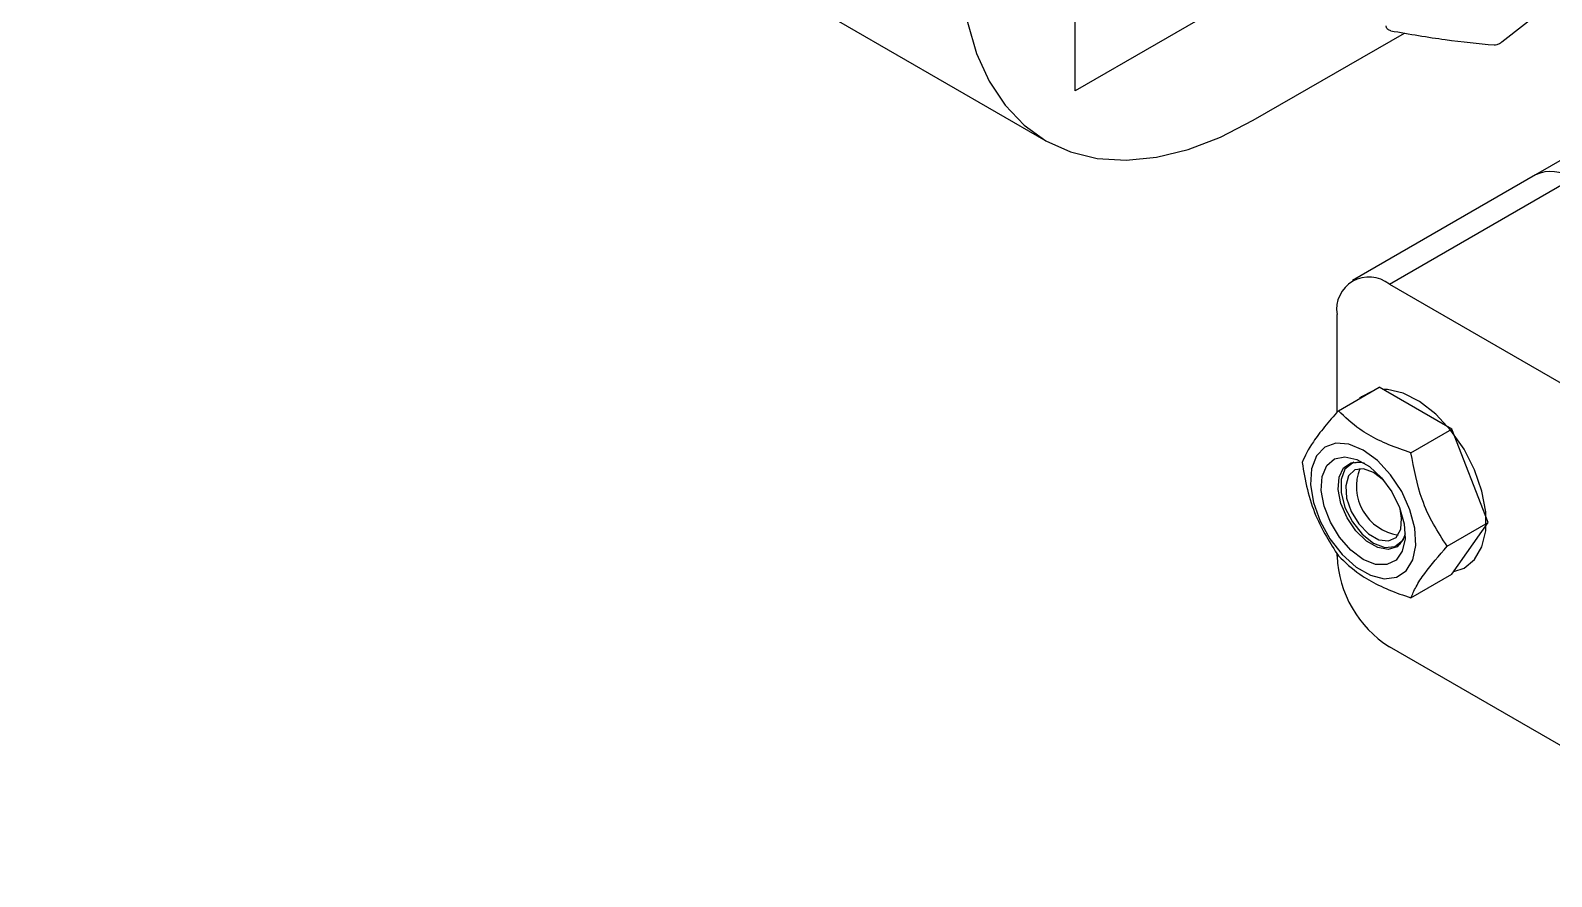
# Model space of a CAD drawing. Extents: x 75 to 2075, y 25 to 1460.
# Drawn here: x 1398.1 to 1544.9, y 649.6 to 731.2 of the extents above; entities that cross this region are included whole.
import ezdxf

# ---------------------------------------------------------------- set-up
doc = ezdxf.new("R2010")
doc.units = 0
doc.header["$LTSCALE"] = 5
doc.linetypes.add('SLD-KATı', pattern=[0])
doc.layers.get('0').update_dxf_attribs({"linetype": 'CONTINUOUS'})

msp = doc.modelspace()

# ---------------------------------------------------------------- linework, layer by layer
at = {"color": 7, "linetype": 'SLD-KATı'}
for p, q in [((1498.908, 725.414), (1498.908, 778.023)), ((1398.098, 777.14), (1496.082, 720.574)), ((1519.098, 737.069), (1498.908, 725.414)), ((1540.075, 730.123), (1544.727, 733.748)), ((1516.081, 722.555), (1530.675, 730.98)), ((1553.844, 723.373), (1543.319, 717.298)), ((1543.319, 717.298), (1525.642, 707.093)), ((1529.213, 706.739), (1546.89, 716.944)), ((1529.213, 706.739), (1567.599, 684.579)), ((1524.162, 694.372), (1524.162, 703.822)), ((1524.294, 694.526), (1528.239, 696.803)), ((1535.237, 692.763), (1528.239, 696.803)), ((1531.293, 690.485), (1535.237, 692.763)), ((1538.737, 683.744), (1535.237, 692.763)), ((1525.785, 689.569), (1525.436, 689.368)), ((1534.792, 681.466), (1538.737, 683.744)), ((1535.237, 678.765), (1538.737, 683.744)), ((1529.959, 681.534), (1530.307, 681.736)), ((1524.162, 680.493), (1524.162, 680.765)), ((1531.293, 676.488), (1535.237, 678.765)), ((1567.599, 649.585), (1529.213, 671.744))]:
    msp.add_line(p, q, dxfattribs=at)
at = {"color": 7, "linetype": 'SLD-KATı', "flags": 128}
for points in [[(1487.797, 738.888), (1487.974, 735.334), (1488.506, 732.03), (1489.384, 729.017), (1490.598, 726.334), (1492.132, 724.014), (1493.967, 722.086), (1496.081, 720.575), (1498.446, 719.5), (1501.033, 718.874), (1503.809, 718.705), (1506.739, 718.995), (1509.787, 719.74), (1512.914, 720.932), (1516.081, 722.555)], [(1527.588, 696.427), (1526.515, 695.86), (1526.329, 695.7)], [(1535.425, 679.032), (1536.417, 679.355), (1537.435, 680.168), (1538.146, 681.392), (1538.511, 682.96), (1538.511, 684.788), (1538.146, 686.778), (1537.435, 688.822), (1536.417, 690.81), (1535.147, 692.635), (1533.694, 694.198), (1532.135, 695.415), (1530.554, 696.221), (1529.038, 696.573), (1528.614, 696.586)], [(1526.687, 690.737), (1525.316, 691.311), (1524.047, 691.407), (1522.973, 691.018), (1522.175, 690.173), (1521.711, 688.935), (1521.617, 687.395), (1521.898, 685.667), (1522.535, 683.88), (1523.48, 682.167), (1524.663, 680.654), (1525.995, 679.453), (1527.379, 678.654), (1528.712, 678.316), (1529.895, 678.464), (1530.84, 679.086), (1531.477, 680.138), (1531.758, 681.54), (1531.664, 683.189), (1531.2, 684.963), (1530.402, 686.73), (1529.328, 688.358), (1528.059, 689.728), (1526.687, 690.737)], [(1526.687, 680.189), (1525.493, 681.087), (1524.405, 682.32), (1523.52, 683.78), (1522.916, 685.336), (1522.647, 686.851), (1522.737, 688.19), (1523.179, 689.233), (1523.932, 689.889), (1524.929, 690.098), (1526.084, 689.843), (1527.291, 689.146), (1528.445, 688.069), (1529.443, 686.707), (1530.196, 685.182), (1530.638, 683.629), (1530.728, 682.186), (1530.459, 680.981), (1529.855, 680.122), (1528.97, 679.685), (1527.882, 679.708), (1526.687, 680.189)], [(1530.737, 682.671), (1530.545, 682.112), (1529.955, 681.41), (1529.104, 681.137), (1528.085, 681.321), (1527.006, 681.944), (1525.986, 682.937), (1525.135, 684.193), (1524.546, 685.576), (1524.281, 686.935), (1524.37, 688.125), (1524.803, 689.015), (1525.533, 689.51), (1526.482, 689.555), (1526.81, 689.474)], [(1526.312, 689.58), (1525.642, 689.467), (1524.928, 688.897), (1524.548, 687.911), (1524.548, 686.628), (1524.928, 685.204), (1525.642, 683.809), (1526.604, 682.612), (1527.698, 681.758), (1528.791, 681.349), (1529.753, 681.435), (1530.467, 682.006), (1530.58, 682.187)], [(1528.636, 687.845), (1527.698, 688.581), (1526.719, 688.934), (1525.872, 688.818), (1525.272, 688.247), (1524.999, 687.298), (1525.091, 686.1), (1525.535, 684.814), (1526.271, 683.614), (1527.2, 682.663), (1528.196, 682.088), (1529.124, 681.967), (1529.86, 682.317), (1530.304, 683.09), (1530.396, 684.182), (1530.24, 685.067)]]:
    msp.add_lwpolyline(points, dxfattribs=at)
at = {"color": 7, "linetype": 'SLD-KATı'}
for centre, radius, start, end in [((1544.798, 714.023), 3.593, 54.38242, 114.30712), ((1527.241, 704.322), 3.119, 50.79671, 189.21404), ((1530.78, 687.231), 4.746, 158.83328, 261.16135), ((1535.128, 680.992), 10.977, 182.60548, 237.39452)]:
    msp.add_arc(centre, radius, start, end, dxfattribs=at)
for points, knots in [([(1529.35, 731.195), (1529.254, 731.226), (1529.061, 731.288), (1528.934, 731.48), (1528.906, 731.619), (1528.898, 731.658)], [0, 0, 0, 0, 0.41711643, 0.83431706, 1, 1, 1, 1]), ([(1529.35, 731.195), (1531.148, 730.883), (1534.762, 730.258), (1537.791, 729.971), (1539.312, 729.826)], [0, 0, 0, 0, 0.497591, 1, 1, 1, 1]), ([(1539.312, 729.826), (1539.403, 729.832), (1539.585, 729.843), (1539.865, 729.979), (1540.029, 730.091), (1540.075, 730.123)], [0, 0, 0, 0, 0.41711643, 0.83431706, 1, 1, 1, 1]), ([(1524.294, 694.526), (1523.836, 694.004), (1522.908, 692.95), (1521.543, 691.155), (1521.085, 690.17), (1520.795, 689.547)], [0, 0, 0, 0, 0.2648614, 0.535466, 1, 1, 1, 1]), ([(1531.293, 690.485), (1530.935, 690.603), (1529.111, 691.205), (1526.465, 692.462), (1524.939, 693.912), (1524.294, 694.526)], [0, 0, 0, 0, 0.12341449, 0.62939582, 1, 1, 1, 1]), ([(1534.792, 681.466), (1534.333, 682.159), (1533.406, 683.56), (1532.041, 686.529), (1531.583, 688.953), (1531.293, 690.485)], [0, 0, 0, 0, 0.2648614, 0.535466, 1, 1, 1, 1]), ([(1520.795, 689.547), (1520.943, 688.675), (1521.243, 686.912), (1522.26, 683.742), (1523.507, 681.772), (1524.294, 680.528)], [0, 0, 0, 0, 0.2648614, 0.535466, 1, 1, 1, 1]), ([(1531.293, 676.488), (1531.441, 676.83), (1531.741, 677.522), (1532.758, 679.116), (1534.005, 680.556), (1534.792, 681.466)], [0, 0, 0, 0, 0.2648614, 0.535466, 1, 1, 1, 1]), ([(1524.294, 680.528), (1524.939, 679.915), (1526.465, 678.464), (1529.111, 677.207), (1530.935, 676.606), (1531.293, 676.488)], [0, 0, 0, 0, 0.3706042, 0.8765855, 1, 1, 1, 1])]:
    msp.add_open_spline(points, degree=3, knots=knots, dxfattribs=at)

doc.saveas('drawing.dxf')
